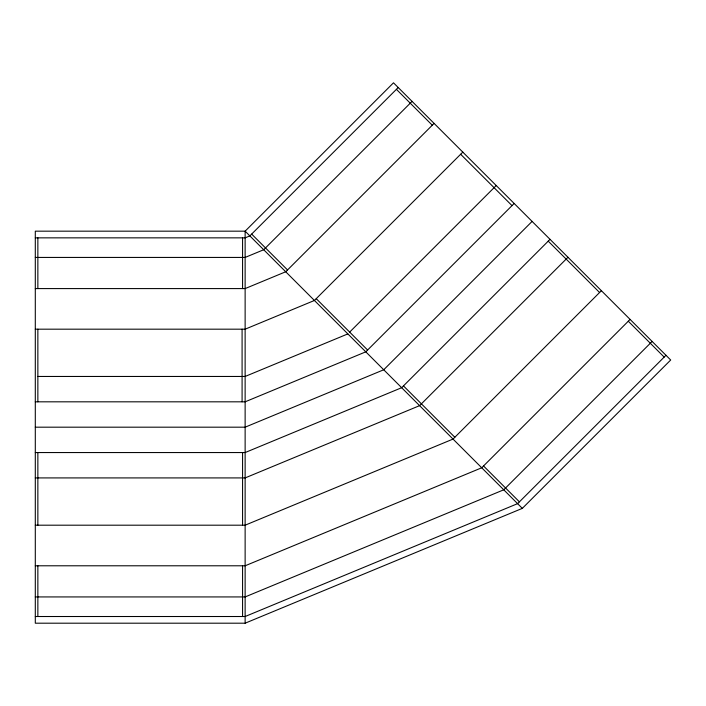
<?xml version="1.0" encoding="UTF-8"?>
<svg xmlns="http://www.w3.org/2000/svg" width="706" height="706" viewBox="0 0 706 706"><rect width="100%" height="100%" fill="white"/><g stroke="black" fill="none" stroke-linecap="round" stroke-linejoin="round"><path stroke-width="1.06" d="M398.219 87.526L249.853 235.901L245.132 237.851L35.3 237.851M412.066 101.373L263.7 249.747L245.132 257.434L35.3 257.434M434.093 123.4L285.727 271.766L245.132 288.586L35.3 288.586M462.801 152.108L314.426 300.474L245.132 329.181L35.3 329.181M349.664 332.094L496.23 185.528M514.162 203.469L365.796 351.835L245.132 401.82L35.3 401.82M532.103 221.402L383.729 369.776L245.132 427.183L35.3 427.183M550.036 239.343L401.661 387.709L245.132 452.555L35.3 452.555M567.968 257.275L419.602 405.65L245.132 477.918L35.3 477.918M601.397 290.704L453.031 439.079L245.132 525.193L35.3 525.193M630.105 319.412L481.73 467.778L245.132 565.788L35.3 565.788M652.132 341.439L503.757 489.805L245.132 596.932L35.3 596.932M665.979 355.286L517.604 503.652L245.132 616.514L35.3 616.514M522.325 508.373L670.7 360.007L393.498 82.805L245.132 231.171L245.132 623.195L35.3 623.195L35.3 231.171L245.132 231.171L522.325 508.373L245.132 623.195M347.855 333.903L245.132 376.457L37.859 376.457M396.41 89.335L432.284 125.209M548.227 241.152L599.588 292.513M628.296 321.221L664.169 357.095M460.647 154.261L512.009 205.623M251.663 234.092L287.536 269.957M316.235 298.664L367.605 350.026M403.47 385.9L454.84 437.27M483.539 465.969L519.413 501.842M242.573 237.851L242.573 288.586M242.573 452.555L242.573 525.193M242.573 565.788L242.573 616.514M242.087 329.181L242.087 401.82M37.859 237.851L37.859 288.586M37.859 329.181L37.859 401.82M37.859 452.555L37.859 525.193M37.859 565.788L37.859 616.514"/></g></svg>
